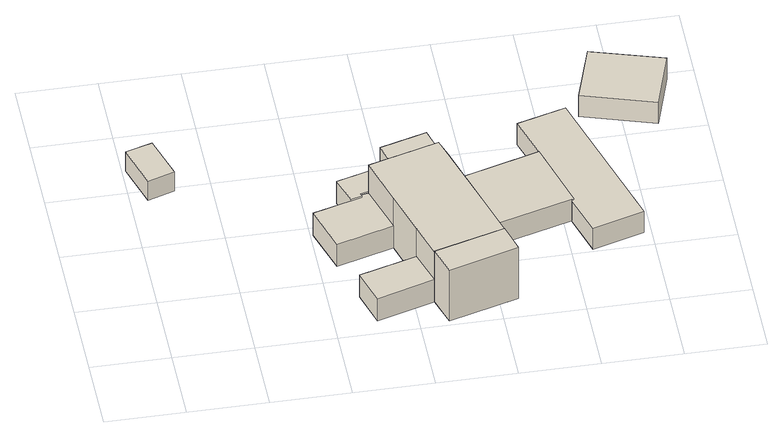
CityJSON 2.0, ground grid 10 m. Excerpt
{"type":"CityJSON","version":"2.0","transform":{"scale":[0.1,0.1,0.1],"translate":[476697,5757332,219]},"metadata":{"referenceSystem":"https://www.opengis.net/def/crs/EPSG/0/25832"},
"CityObjects":{
"building1":{"type":"Building","attributes":{"Gemeindeschluessel":"05766056","BezugspunktDach":"2000","function":"31001_2000","measuredHeight":2.94},"address":[{"country":"Germany","locality":"Oerlinghausen","thoroughfareNumber":"16","thoroughfareName":"Hanegge"}],"geometry":[{"type":"Solid","lod":"1","boundaries":[[[[0,1,2,3]],[[4,5,6,7]],[[4,7,3,2]],[[5,4,2,1]],[[6,5,1,0]],[[7,6,0,3]]]]}]},
"building2":{"type":"Building","attributes":{"Gemeindeschluessel":"05766056","BezugspunktDach":"2000","function":"51009_1610","measuredHeight":3.42},"address":[{"country":"Germany"}],"geometry":[{"type":"Solid","lod":"1","boundaries":[[[[8,9,10,11,12,13]],[[14,15,16,17,18,19]],[[14,19,13,12]],[[15,14,12,11]],[[16,15,11,10]],[[17,16,10,9]],[[18,17,9,8]],[[19,18,8,13]]]]}]},
"building3":{"type":"Building","attributes":{"Gemeindeschluessel":"05766056","function":"31001_1010"},"address":[{"country":"Germany","locality":"Oerlinghausen","thoroughfareNumber":"14","thoroughfareName":"Hanegge"},{"country":"Germany","locality":"Oerlinghausen","thoroughfareNumber":"12","thoroughfareName":"Hanegge"}],"children":["building3-1","building3-2","building3-3","building3-4","building3-5","building3-6"]},
"building3-1":{"type":"BuildingPart","attributes":{"BezugspunktDach":"2000","measuredHeight":9.06,"storeysAboveGround":2},"parents":["building3"],"geometry":[{"type":"Solid","lod":"1","boundaries":[[[[20,21,22,23,24,25,26,27,28,29,30]],[[31,32,33,34,35,36,37,38,39,40,41]],[[31,41,30,29]],[[32,31,29,28]],[[33,32,28,27]],[[34,33,27,26]],[[35,34,26,25]],[[36,35,25,24]],[[37,36,24,23]],[[38,37,23,22]],[[39,38,22,21]],[[40,39,21,20]],[[41,40,20,30]]]]}]},
"building3-2":{"type":"BuildingPart","attributes":{"BezugspunktDach":"2000","measuredHeight":3.5,"storeysAboveGround":2},"parents":["building3"],"geometry":[{"type":"Solid","lod":"1","boundaries":[[[[42,43,44,45]],[[46,47,32,31]],[[46,31,45,44]],[[47,46,44,43]],[[32,47,43,42]],[[31,32,42,45]]]]}]},
"building3-3":{"type":"BuildingPart","attributes":{"BezugspunktDach":"2000","measuredHeight":3.47,"storeysAboveGround":2},"parents":["building3"],"geometry":[{"type":"Solid","lod":"1","boundaries":[[[[48,49,50,51,52,53,54]],[[55,56,57,58,59,34,33]],[[55,33,54,53]],[[56,55,53,52]],[[57,56,52,51]],[[58,57,51,50]],[[59,58,50,49]],[[34,59,49,48]],[[33,34,48,54]]]]}]},
"building3-4":{"type":"BuildingPart","attributes":{"BezugspunktDach":"2000","measuredHeight":6.74,"storeysAboveGround":2},"parents":["building3"],"geometry":[{"type":"Solid","lod":"1","boundaries":[[[[60,61,62,63]],[[35,64,65,37]],[[35,37,63,62]],[[64,35,62,61]],[[65,64,61,60]],[[37,65,60,63]]]]}]},
"building3-5":{"type":"BuildingPart","attributes":{"BezugspunktDach":"2000","measuredHeight":3.4,"storeysAboveGround":2},"address":[{"country":"Germany","locality":"Oerlinghausen","thoroughfareNumber":"14","thoroughfareName":"Hanegge"}],"parents":["building3"],"geometry":[{"type":"Solid","lod":"1","boundaries":[[[[66,67,68,69,70]],[[71,72,73,74,75]],[[71,75,70,69]],[[72,71,69,68]],[[73,72,68,67]],[[74,73,67,66]],[[75,74,66,70]]]]}]},
"building3-6":{"type":"BuildingPart","attributes":{"BezugspunktDach":"2000","measuredHeight":9.13,"storeysAboveGround":2},"address":[{"country":"Germany","locality":"Oerlinghausen","thoroughfareNumber":"14","thoroughfareName":"Hanegge"}],"parents":["building3"],"geometry":[{"type":"Solid","lod":"1","boundaries":[[[[76,77,78,79]],[[80,31,40,81]],[[80,81,79,78]],[[31,80,78,77]],[[40,31,77,76]],[[81,40,76,79]]]]}]},
"building4":{"type":"Building","attributes":{"Gemeindeschluessel":"05766056","BezugspunktDach":"2000","function":"31001_2463","measuredHeight":3.34},"address":[{"country":"Germany","locality":"Oerlinghausen","thoroughfareNumber":"14","thoroughfareName":"Hanegge"}],"geometry":[{"type":"Solid","lod":"1","boundaries":[[[[82,83,84,85,86,87,88]],[[89,75,74,73,90,91,92]],[[89,92,88,87]],[[75,89,87,86]],[[74,75,86,85]],[[73,74,85,84]],[[90,73,84,83]],[[91,90,83,82]],[[92,91,82,88]]]]}]},
"building5":{"type":"Building","attributes":{"Gemeindeschluessel":"05766056","BezugspunktDach":"2000","function":"31001_1010","measuredHeight":3.23,"storeysAboveGround":1},"address":[{"country":"Germany","locality":"Oerlinghausen","thoroughfareNumber":"12","thoroughfareName":"Hanegge"}],"geometry":[{"type":"Solid","lod":"1","boundaries":[[[[93,94,95,96]],[[97,98,99,100]],[[97,100,96,95]],[[98,97,95,94]],[[99,98,94,93]],[[100,99,93,96]]]]}]}
},
"vertices":[
[38,350,38],[4,340,38],[21,283,38],[55,294,38],[21,283,8],[4,340,8],[38,350,8],[55,294,8],
[264,209,45],[304,220,45],[295,252,45],[240,236,45],[251,201,45],[265,205,45],[251,201,10],[240,236,10],[295,252,10],[304,220,10],[264,209,10],[265,205,10],
[413,70,87],[397,124,87],[370,214,87],[363,237,87],[318,224,87],[304,220,87],[274,211,87],[293,148,87],[310,89,87],[324,44,87],[368,57,87],[324,44,8],[310,89,8],[293,148,8],[274,211,8],[304,220,8],[318,224,8],[363,237,8],[370,214,8],[397,124,8],[413,70,8],[368,57,8],
[310,89,43],[238,68,43],[251,22,43],[324,44,43],[251,22,8],[238,68,8],
[274,211,43],[264,209,43],[265,205,43],[251,201,43],[203,187,43],[221,127,43],[293,148,43],[221,127,8],[203,187,8],[251,201,8],[265,205,8],[264,209,8],
[354,269,76],[295,252,76],[304,220,76],[363,237,76],[295,252,8],[354,269,8],
[512,157,44],[486,248,44],[370,214,44],[397,124,44],[509,156,44],[397,124,10],[370,214,10],[486,248,10],[512,157,10],[509,156,10],
[413,70,88],[324,44,88],[335,7,88],[423,33,88],[335,7,8],[423,33,8],
[531,321,43],[469,303,43],[486,248,43],[512,157,43],[509,156,43],[525,102,43],[590,121,43],[525,102,10],[469,303,10],[531,321,10],[590,121,10],
[574,416,43],[550,340,43],[641,311,43],[665,388,43],[641,311,10],[550,340,10],[574,416,10],[665,388,10]
]}
